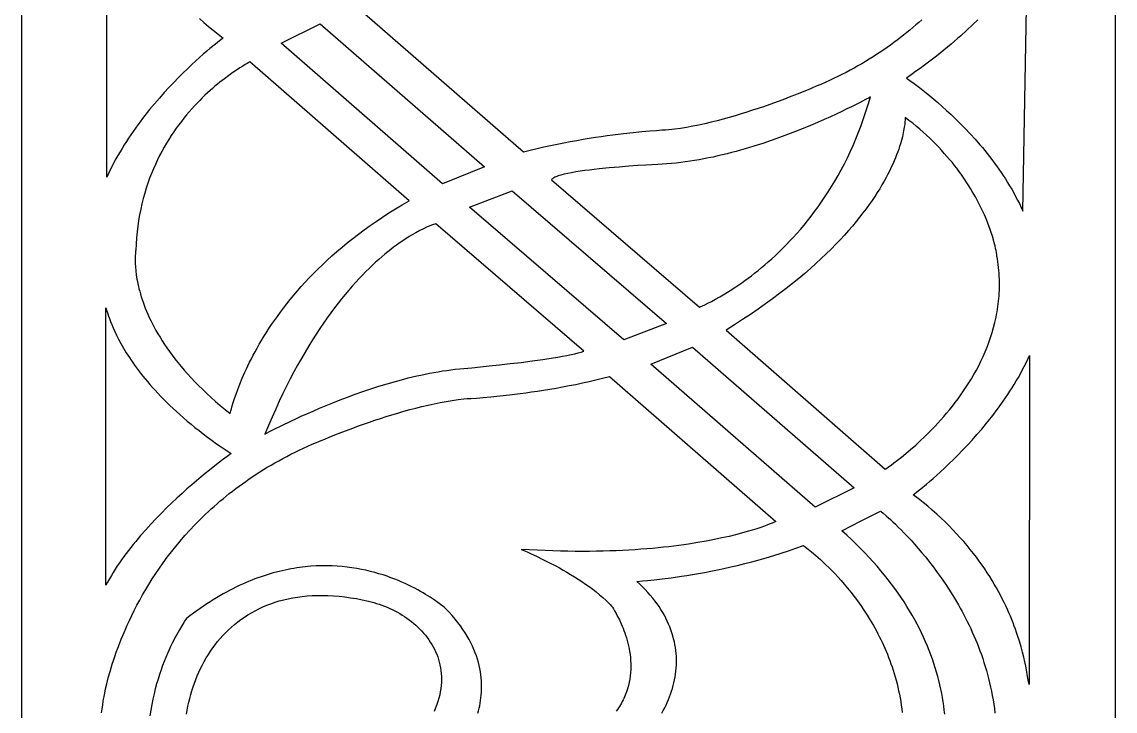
# Model space of a CAD drawing. Extents: x -4425 to -873, y -1243 to 1744.
# Drawn here: x -1282 to -882, y -3.6 to 248.5 of the extents above; entities that cross this region are included whole.
import ezdxf

# ---------------------------------------------------------------- set-up
doc = ezdxf.new("R2010")
doc.units = 0
doc.layers.add('LAYER_1', color=7, linetype='CONTINUOUS')

msp = doc.modelspace()

# ---------------------------------------------------------------- linework, layer by layer
at = {"layer": 'LAYER_1'}
for points in [[(-1281.97, 1256.69), (-881.97, 1256.69), (-881.97, -1243.31), (-1281.97, -1243.31)], [(-1172.79, 247.81), (-1112.75, 195.54), (-1128.01, 189.3), (-1187.09, 240.75)], [(-1207.59, 106.71), (-1205.76, 105.23), (-1205.5, 106.18), (-1205.28, 107), (-1204.99, 108.03), (-1204.62, 109.26), (-1204.16, 110.69), (-1203.61, 112.3), (-1202.96, 114.08), (-1202.21, 116.02), (-1201.34, 118.12), (-1200.35, 120.37), (-1199.81, 121.54), (-1199.24, 122.74), (-1198.64, 123.98), (-1198, 125.24), (-1197.32, 126.54), (-1196.62, 127.86), (-1195.87, 129.21), (-1195.09, 130.58), (-1194.26, 131.97), (-1193.4, 133.39), (-1192.5, 134.83), (-1191.56, 136.29), (-1190.58, 137.76), (-1189.56, 139.26), (-1188.49, 140.77), (-1187.37, 142.29), (-1186.22, 143.83), (-1185.01, 145.38), (-1183.76, 146.94), (-1182.47, 148.51), (-1181.12, 150.09), (-1179.73, 151.68), (-1178.28, 153.27), (-1176.79, 154.87), (-1175.24, 156.48), (-1173.64, 158.08), (-1171.99, 159.69), (-1170.28, 161.29), (-1168.52, 162.9), (-1166.7, 164.5), (-1164.83, 166.1), (-1162.89, 167.69), (-1160.9, 169.28), (-1158.85, 170.86), (-1156.74, 172.43), (-1154.57, 173.99), (-1152.34, 175.54), (-1150.04, 177.08), (-1147.68, 178.6), (-1145.26, 180.11), (-1142.77, 181.6), (-1140.22, 183.08), (-1198.5, 233.85), (-1198.96, 233.62), (-1199.5, 233.32), (-1200.24, 232.9), (-1201.15, 232.36), (-1202.23, 231.69), (-1203.45, 230.89), (-1204.81, 229.97), (-1206.3, 228.92), (-1207.88, 227.73), (-1209.56, 226.41), (-1210.43, 225.7), (-1211.32, 224.96), (-1212.22, 224.18), (-1213.13, 223.37), (-1214.06, 222.52), (-1215, 221.64), (-1215.94, 220.72), (-1216.9, 219.77), (-1217.85, 218.78), (-1218.81, 217.76), (-1219.77, 216.7), (-1220.74, 215.61), (-1221.69, 214.47), (-1222.65, 213.31), (-1223.59, 212.1), (-1224.53, 210.86), (-1225.46, 209.58), (-1226.38, 208.27), (-1227.29, 206.91), (-1228.18, 205.52), (-1229.05, 204.09), (-1229.91, 202.63), (-1230.74, 201.12), (-1231.55, 199.58), (-1232.34, 198), (-1233.1, 196.37), (-1233.83, 194.71), (-1234.54, 193.01), (-1235.21, 191.28), (-1235.85, 189.5), (-1236.46, 187.68), (-1237.02, 185.82), (-1237.55, 183.92), (-1238.04, 181.98), (-1238.49, 180), (-1238.89, 177.98), (-1239.25, 175.91), (-1239.55, 173.81), (-1239.81, 171.66), (-1240.02, 169.47), (-1240.18, 167.24), (-1240.28, 164.97), (-1240.33, 164.65), (-1240.38, 164.25), (-1240.43, 163.7), (-1240.47, 163.01), (-1240.51, 162.17), (-1240.51, 161.2), (-1240.49, 160.09), (-1240.42, 158.85), (-1240.3, 157.49), (-1240.11, 156.01), (-1239.86, 154.42), (-1239.7, 153.58), (-1239.53, 152.71), (-1239.33, 151.82), (-1239.11, 150.9), (-1238.86, 149.96), (-1238.59, 148.99), (-1238.29, 147.99), (-1237.96, 146.98), (-1237.6, 145.94), (-1237.21, 144.87), (-1236.8, 143.79), (-1236.34, 142.68), (-1235.86, 141.55), (-1235.34, 140.4), (-1234.78, 139.24), (-1234.19, 138.05), (-1233.56, 136.84), (-1232.89, 135.62), (-1232.17, 134.38), (-1231.42, 133.12), (-1230.62, 131.84), (-1229.78, 130.55), (-1228.89, 129.24), (-1227.96, 127.92), (-1226.98, 126.59), (-1225.95, 125.24), (-1224.87, 123.88), (-1223.74, 122.5), (-1222.56, 121.11), (-1221.32, 119.72), (-1220.03, 118.31), (-1218.68, 116.89), (-1217.28, 115.46), (-1215.81, 114.02), (-1214.29, 112.57), (-1212.71, 111.12), (-1211.07, 109.65), (-1209.36, 108.18)], [(-1088.06, 190.97), (-1088.21, 190.78), (-1034.07, 144.13), (-1033.55, 144.35), (-1032.91, 144.64), (-1032.05, 145.04), (-1030.97, 145.58), (-1029.68, 146.24), (-1028.22, 147.03), (-1026.57, 147.96), (-1024.77, 149.03), (-1022.82, 150.24), (-1020.74, 151.6), (-1019.66, 152.34), (-1018.55, 153.11), (-1017.41, 153.93), (-1016.25, 154.78), (-1015.06, 155.67), (-1013.86, 156.61), (-1012.63, 157.58), (-1011.39, 158.6), (-1010.14, 159.65), (-1008.87, 160.75), (-1007.58, 161.89), (-1006.29, 163.08), (-1004.99, 164.31), (-1003.69, 165.58), (-1002.37, 166.9), (-1001.06, 168.26), (-999.74, 169.67), (-998.43, 171.12), (-997.11, 172.62), (-995.8, 174.17), (-994.5, 175.76), (-993.2, 177.4), (-991.92, 179.1), (-990.64, 180.83), (-989.38, 182.62), (-988.13, 184.46), (-986.9, 186.35), (-985.68, 188.29), (-984.48, 190.28), (-983.31, 192.32), (-982.16, 194.42), (-981.03, 196.56), (-979.94, 198.76), (-978.86, 201.02), (-977.82, 203.33), (-976.82, 205.69), (-975.84, 208.11), (-974.9, 210.58), (-974, 213.11), (-973.14, 215.69), (-972.31, 218.34), (-971.53, 221.03), (-972, 220.78), (-973.33, 220.06), (-975.48, 218.94), (-978.38, 217.48), (-980.09, 216.64), (-981.96, 215.74), (-983.98, 214.78), (-986.15, 213.78), (-988.46, 212.75), (-990.9, 211.68), (-993.46, 210.59), (-996.13, 209.49), (-998.91, 208.39), (-1001.79, 207.28), (-1004.75, 206.18), (-1007.8, 205.11), (-1010.92, 204.05), (-1014.1, 203.04), (-1017.34, 202.06), (-1018.98, 201.59), (-1020.63, 201.13), (-1022.29, 200.69), (-1023.96, 200.26), (-1025.64, 199.85), (-1027.32, 199.46), (-1029.01, 199.08), (-1030.7, 198.72), (-1032.4, 198.39), (-1034.1, 198.07), (-1035.81, 197.78), (-1037.51, 197.51), (-1039.22, 197.27), (-1040.92, 197.05), (-1042.62, 196.85), (-1044.32, 196.68), (-1046.01, 196.55), (-1047.7, 196.44), (-1049.34, 196.36), (-1053.68, 196.11), (-1056.6, 195.92), (-1059.87, 195.69), (-1063.38, 195.42), (-1067.03, 195.1), (-1070.71, 194.73), (-1072.53, 194.53), (-1074.31, 194.31), (-1076.05, 194.09), (-1077.72, 193.85), (-1079.33, 193.6), (-1080.84, 193.34), (-1082.26, 193.06), (-1083.56, 192.78), (-1084.73, 192.48), (-1085.76, 192.16), (-1086.22, 192), (-1086.64, 191.84), (-1087.01, 191.67), (-1087.35, 191.5), (-1087.63, 191.33), (-1087.87, 191.15)], [(-957.4, 212.49), (-958.8, 213.56), (-958.8, 213.14), (-958.83, 212.63), (-958.88, 211.92), (-958.97, 211.02), (-959.12, 209.94), (-959.34, 208.67), (-959.64, 207.24), (-959.82, 206.46), (-960.03, 205.64), (-960.27, 204.78), (-960.54, 203.88), (-960.83, 202.94), (-961.16, 201.96), (-961.51, 200.94), (-961.91, 199.89), (-962.34, 198.8), (-962.81, 197.68), (-963.31, 196.52), (-963.86, 195.32), (-964.45, 194.1), (-965.09, 192.84), (-965.77, 191.55), (-966.5, 190.23), (-967.27, 188.87), (-968.1, 187.49), (-968.98, 186.08), (-969.92, 184.64), (-970.9, 183.17), (-971.95, 181.68), (-973.05, 180.16), (-974.22, 178.61), (-975.45, 177.04), (-976.74, 175.45), (-978.09, 173.83), (-979.51, 172.19), (-981, 170.53), (-982.56, 168.84), (-984.19, 167.14), (-985.89, 165.41), (-987.67, 163.67), (-989.52, 161.91), (-991.45, 160.13), (-993.46, 158.33), (-995.55, 156.52), (-997.73, 154.69), (-999.98, 152.85), (-1002.33, 150.99), (-1004.76, 149.12), (-1007.28, 147.23), (-1009.89, 145.34), (-1012.59, 143.43), (-1015.38, 141.51), (-1018.27, 139.58), (-1021.26, 137.65), (-1024.34, 135.7), (-966.06, 84.93), (-965.51, 85.3), (-964.85, 85.76), (-963.97, 86.39), (-962.88, 87.2), (-961.59, 88.18), (-960.14, 89.32), (-958.53, 90.63), (-956.79, 92.1), (-954.94, 93.73), (-953, 95.52), (-952, 96.46), (-950.98, 97.45), (-949.95, 98.47), (-948.91, 99.53), (-947.86, 100.63), (-946.81, 101.76), (-945.75, 102.93), (-944.69, 104.13), (-943.63, 105.36), (-942.57, 106.64), (-941.52, 107.94), (-940.48, 109.28), (-939.45, 110.65), (-938.43, 112.05), (-937.43, 113.49), (-936.45, 114.95), (-935.49, 116.45), (-934.55, 117.98), (-933.63, 119.54), (-932.74, 121.13), (-931.89, 122.75), (-931.06, 124.4), (-930.28, 126.08), (-929.52, 127.79), (-928.81, 129.52), (-928.14, 131.28), (-927.52, 133.07), (-926.94, 134.89), (-926.42, 136.73), (-925.94, 138.6), (-925.72, 139.55), (-925.52, 140.5), (-925.33, 141.45), (-925.16, 142.42), (-925, 143.39), (-924.85, 144.36), (-924.72, 145.34), (-924.61, 146.33), (-924.51, 147.32), (-924.43, 148.32), (-924.37, 149.33), (-924.32, 150.34), (-924.29, 151.36), (-924.28, 152.38), (-924.29, 153.41), (-924.31, 154.45), (-924.35, 155.49), (-924.41, 156.53), (-924.49, 157.58), (-924.59, 158.64), (-924.71, 159.7), (-924.85, 160.77), (-925.01, 161.84), (-925.19, 162.92), (-925.24, 163.24), (-925.4, 164.16), (-925.53, 164.83), (-925.7, 165.64), (-925.92, 166.57), (-926.19, 167.63), (-926.51, 168.8), (-926.89, 170.08), (-927.33, 171.46), (-927.84, 172.93), (-928.43, 174.5), (-929.08, 176.16), (-929.82, 177.89), (-930.64, 179.69), (-931.56, 181.57), (-932.56, 183.5), (-933.1, 184.49), (-933.66, 185.49), (-934.25, 186.5), (-934.86, 187.52), (-935.5, 188.56), (-936.17, 189.6), (-936.87, 190.66), (-937.59, 191.72), (-938.34, 192.79), (-939.13, 193.86), (-939.94, 194.95), (-940.78, 196.03), (-941.65, 197.13), (-942.55, 198.22), (-943.49, 199.32), (-944.46, 200.42), (-945.46, 201.53), (-946.49, 202.63), (-947.56, 203.74), (-948.67, 204.84), (-949.8, 205.94), (-950.98, 207.04), (-952.19, 208.14), (-953.44, 209.23), (-954.72, 210.32), (-956.04, 211.41)], [(-1118.13, 180.74), (-1102.56, 186.72), (-1046.16, 138.16), (-1061.73, 132.16)], [(-1076.36, 128), (-1130.49, 174.65), (-1130.89, 174.54), (-1131.38, 174.37), (-1132.04, 174.13), (-1132.89, 173.79), (-1133.89, 173.36), (-1135.06, 172.82), (-1136.38, 172.16), (-1137.84, 171.38), (-1139.43, 170.46), (-1140.28, 169.95), (-1141.15, 169.4), (-1142.06, 168.81), (-1142.99, 168.18), (-1143.95, 167.51), (-1144.94, 166.8), (-1145.96, 166.05), (-1147, 165.25), (-1148.07, 164.41), (-1149.16, 163.52), (-1150.27, 162.58), (-1151.4, 161.6), (-1152.55, 160.57), (-1153.72, 159.48), (-1154.91, 158.34), (-1156.12, 157.16), (-1157.34, 155.91), (-1158.58, 154.61), (-1159.83, 153.26), (-1161.1, 151.85), (-1162.38, 150.37), (-1163.67, 148.84), (-1164.97, 147.25), (-1166.28, 145.6), (-1167.6, 143.88), (-1168.93, 142.1), (-1170.26, 140.25), (-1171.6, 138.34), (-1172.94, 136.36), (-1174.29, 134.31), (-1175.64, 132.19), (-1176.99, 130), (-1178.35, 127.73), (-1179.7, 125.4), (-1181.06, 122.98), (-1182.41, 120.5), (-1183.75, 117.93), (-1185.1, 115.29), (-1186.44, 112.57), (-1187.77, 109.77), (-1189.1, 106.89), (-1190.42, 103.93), (-1191.73, 100.88), (-1193.03, 97.75), (-1191.4, 98.61), (-1189.45, 99.61), (-1186.82, 100.92), (-1183.56, 102.48), (-1181.72, 103.34), (-1179.75, 104.24), (-1177.65, 105.19), (-1175.43, 106.16), (-1173.1, 107.16), (-1170.66, 108.17), (-1168.13, 109.2), (-1165.51, 110.23), (-1162.8, 111.26), (-1160.02, 112.28), (-1157.17, 113.28), (-1154.27, 114.26), (-1151.3, 115.22), (-1148.29, 116.14), (-1145.24, 117.01), (-1142.16, 117.84), (-1140.61, 118.24), (-1139.06, 118.62), (-1137.5, 118.98), (-1135.94, 119.33), (-1134.37, 119.66), (-1132.8, 119.98), (-1131.24, 120.27), (-1129.67, 120.55), (-1128.1, 120.8), (-1126.54, 121.04), (-1124.98, 121.25), (-1123.42, 121.44), (-1121.78, 121.59), (-1117.36, 122.01), (-1110.96, 122.65), (-1107.25, 123.05), (-1103.34, 123.49), (-1099.32, 123.97), (-1095.3, 124.49), (-1091.35, 125.03), (-1087.6, 125.59), (-1085.82, 125.89), (-1084.12, 126.18), (-1082.52, 126.48), (-1081.02, 126.78), (-1079.65, 127.08), (-1078.4, 127.39), (-1077.3, 127.69)], [(-1251.21, 42.42), (-1251.21, 143.92), (-1250.94, 143.05), (-1250.53, 141.73), (-1250.25, 140.91), (-1249.93, 139.98), (-1249.55, 138.95), (-1249.1, 137.82), (-1248.59, 136.6), (-1248.01, 135.29), (-1247.34, 133.89), (-1246.59, 132.4), (-1245.76, 130.84), (-1244.82, 129.2), (-1243.79, 127.49), (-1242.64, 125.7), (-1242.03, 124.79), (-1241.39, 123.85), (-1240.72, 122.91), (-1240.02, 121.94), (-1239.29, 120.97), (-1238.52, 119.97), (-1237.73, 118.97), (-1236.9, 117.95), (-1236.04, 116.92), (-1235.14, 115.87), (-1234.21, 114.81), (-1233.25, 113.74), (-1232.24, 112.66), (-1231.21, 111.57), (-1230.13, 110.47), (-1229.01, 109.36), (-1227.86, 108.24), (-1226.66, 107.11), (-1225.43, 105.97), (-1224.15, 104.83), (-1222.84, 103.67), (-1221.48, 102.51), (-1220.07, 101.34), (-1218.63, 100.17), (-1217.14, 98.99), (-1215.6, 97.8), (-1214.02, 96.61), (-1212.39, 95.41), (-1210.71, 94.21), (-1208.99, 93.01), (-1207.22, 91.8), (-1205.4, 90.59), (-1206.82, 89.56), (-1208.5, 88.32), (-1210.7, 86.63), (-1213.37, 84.53), (-1214.85, 83.33), (-1216.42, 82.03), (-1218.07, 80.65), (-1219.78, 79.19), (-1221.55, 77.64), (-1223.37, 76.01), (-1225.22, 74.31), (-1227.11, 72.54), (-1229.01, 70.7), (-1230.93, 68.8), (-1232.85, 66.84), (-1234.75, 64.83), (-1236.64, 62.76), (-1238.5, 60.64), (-1239.41, 59.57), (-1240.32, 58.48), (-1241.21, 57.39), (-1242.09, 56.28), (-1242.96, 55.17), (-1243.81, 54.04), (-1244.65, 52.91), (-1245.46, 51.77), (-1246.26, 50.62), (-1247.04, 49.47), (-1247.79, 48.31), (-1248.53, 47.14), (-1249.23, 45.97), (-1249.92, 44.79), (-1250.58, 43.61)], [(-991.77, 70.97), (-1051.81, 123.24), (-1036.55, 129.48), (-977.47, 78.03)], [(-913.27, 126.51), (-913.44, 6.18), (-913.55, 6.63), (-913.67, 7.26), (-913.98, 9.04), (-914.4, 11.45), (-914.68, 12.87), (-915.01, 14.44), (-915.39, 16.13), (-915.84, 17.95), (-916.36, 19.89), (-916.96, 21.94), (-917.65, 24.09), (-918.03, 25.2), (-918.43, 26.34), (-918.85, 27.5), (-919.3, 28.68), (-919.78, 29.88), (-920.28, 31.1), (-920.81, 32.34), (-921.37, 33.6), (-921.96, 34.88), (-922.59, 36.17), (-923.24, 37.48), (-923.92, 38.8), (-924.64, 40.14), (-925.39, 41.49), (-926.18, 42.85), (-927, 44.22), (-927.86, 45.61), (-928.75, 47), (-929.69, 48.4), (-930.66, 49.81), (-931.67, 51.23), (-932.73, 52.65), (-933.82, 54.08), (-934.96, 55.51), (-936.14, 56.95), (-937.36, 58.39), (-938.63, 59.83), (-939.95, 61.27), (-941.31, 62.71), (-942.72, 64.15), (-944.18, 65.59), (-945.69, 67.03), (-947.24, 68.46), (-948.85, 69.89), (-950.51, 71.32), (-952.22, 72.73), (-953.99, 74.15), (-955.81, 75.55), (-955.47, 75.8), (-954.52, 76.54), (-953.01, 77.74), (-951.01, 79.39), (-949.85, 80.38), (-948.59, 81.47), (-947.25, 82.66), (-945.82, 83.95), (-944.32, 85.34), (-942.76, 86.82), (-941.14, 88.39), (-939.48, 90.05), (-937.77, 91.79), (-936.04, 93.62), (-934.28, 95.53), (-932.52, 97.52), (-930.74, 99.58), (-928.97, 101.71), (-927.21, 103.92), (-926.34, 105.05), (-925.47, 106.19), (-924.61, 107.35), (-923.76, 108.53), (-922.92, 109.72), (-922.09, 110.93), (-921.27, 112.15), (-920.46, 113.39), (-919.66, 114.65), (-918.88, 115.91), (-918.12, 117.19), (-917.37, 118.48), (-916.63, 119.79), (-915.92, 121.11), (-915.23, 122.44), (-914.55, 123.79), (-913.9, 125.14)]]:
    msp.add_lwpolyline(points, close=True, dxfattribs=at)
for points in [[(-1216.93, 249.69), (-1215.33, 248.27), (-1213.67, 246.84), (-1211.96, 245.42), (-1210.19, 244.01), (-1208.37, 242.61), (-1208.7, 242.36), (-1209.66, 241.62), (-1211.17, 240.41), (-1213.17, 238.76), (-1214.33, 237.78), (-1215.59, 236.69), (-1216.93, 235.49), (-1218.36, 234.2), (-1219.86, 232.82), (-1221.42, 231.34), (-1223.04, 229.77), (-1224.7, 228.11), (-1226.4, 226.36), (-1228.14, 224.54), (-1229.89, 222.63), (-1231.66, 220.64), (-1233.44, 218.58), (-1235.21, 216.44), (-1236.97, 214.24), (-1237.84, 213.11), (-1238.7, 211.96), (-1239.56, 210.8), (-1240.42, 209.63), (-1241.26, 208.43), (-1242.09, 207.23), (-1242.91, 206), (-1243.72, 204.76), (-1244.52, 203.51), (-1245.3, 202.25), (-1246.06, 200.97), (-1246.81, 199.67), (-1247.54, 198.37), (-1248.26, 197.05), (-1248.95, 195.71), (-1249.62, 194.37), (-1250.27, 193.02), (-1250.9, 191.65), (-1250.74, 311.97)], [(-932.26, 249.3), (-934.17, 247.41), (-936.23, 245.46), (-938.42, 243.46), (-939.58, 242.44), (-940.77, 241.4), (-942, 240.35), (-943.27, 239.28), (-944.58, 238.21), (-945.93, 237.12), (-947.33, 236.01), (-948.76, 234.9), (-950.24, 233.77), (-951.77, 232.62), (-953.33, 231.47), (-954.95, 230.3), (-956.6, 229.12), (-958.31, 227.93), (-957.98, 227.7), (-957.02, 227.04), (-955.51, 225.95), (-953.5, 224.45), (-952.34, 223.55), (-951.08, 222.55), (-949.73, 221.45), (-948.3, 220.26), (-946.8, 218.98), (-945.23, 217.61), (-943.61, 216.15), (-941.95, 214.6), (-940.24, 212.96), (-938.5, 211.24), (-936.75, 209.44), (-934.97, 207.55), (-933.2, 205.59), (-931.42, 203.55), (-930.54, 202.51), (-929.66, 201.44), (-928.79, 200.36), (-927.92, 199.25), (-927.06, 198.13), (-926.21, 196.99), (-925.36, 195.84), (-924.53, 194.66), (-923.71, 193.47), (-922.9, 192.26), (-922.1, 191.04), (-921.32, 189.8), (-920.56, 188.54), (-919.81, 187.27), (-919.07, 185.98), (-918.36, 184.67), (-917.67, 183.35), (-916.99, 182.02), (-916.34, 180.66), (-915.71, 179.3), (-914.06, 274.24)], [(-952.72, 249.29), (-953.78, 248.33), (-954.85, 247.39), (-955.95, 246.45), (-957.06, 245.51), (-958.19, 244.58), (-959.34, 243.66), (-960.5, 242.75), (-961.69, 241.84), (-962.9, 240.94), (-964.12, 240.05), (-965.37, 239.16), (-966.63, 238.28), (-967.92, 237.42), (-969.23, 236.56), (-970.55, 235.71), (-971.9, 234.87), (-973.26, 234.04), (-974.65, 233.21), (-976.06, 232.4), (-977.49, 231.6), (-978.94, 230.82), (-980.41, 230.04), (-981.9, 229.27), (-983.41, 228.52), (-984.95, 227.78), (-986.51, 227.05), (-988.09, 226.33), (-989.69, 225.63), (-991.31, 224.94), (-992.96, 224.26), (-994.28, 223.7), (-995.86, 223.05), (-997.97, 222.2), (-1000.56, 221.19), (-1003.58, 220.04), (-1006.96, 218.8), (-1010.67, 217.49), (-1012.63, 216.83), (-1014.64, 216.16), (-1016.71, 215.5), (-1018.82, 214.84), (-1020.97, 214.19), (-1023.15, 213.56), (-1025.36, 212.94), (-1027.58, 212.35), (-1029.82, 211.79), (-1032.06, 211.26), (-1034.3, 210.76), (-1036.53, 210.31), (-1038.75, 209.9), (-1040.94, 209.54), (-1043.1, 209.24), (-1045.22, 208.99), (-1046.43, 208.93), (-1047.87, 208.84), (-1049.82, 208.7), (-1052.24, 208.51), (-1055.08, 208.25), (-1058.32, 207.93), (-1061.9, 207.53), (-1065.8, 207.05), (-1067.85, 206.78), (-1069.97, 206.48), (-1072.14, 206.16), (-1074.36, 205.82), (-1076.64, 205.44), (-1078.95, 205.05), (-1081.3, 204.62), (-1083.69, 204.17), (-1086.1, 203.68), (-1088.54, 203.17), (-1091, 202.62), (-1093.46, 202.05), (-1095.94, 201.44), (-1098.42, 200.8), (-1159.37, 253.83)], [(-1252.77, -4.22), (-1252.59, -2.81), (-1252.39, -1.39), (-1252.17, 0.03), (-1252.05, 0.79), (-1251.89, 1.71), (-1251.64, 2.96), (-1251.31, 4.52), (-1250.87, 6.38), (-1250.33, 8.52), (-1249.66, 10.91), (-1249.28, 12.2), (-1248.87, 13.54), (-1248.42, 14.94), (-1247.93, 16.39), (-1247.41, 17.89), (-1246.84, 19.43), (-1246.24, 21.03), (-1245.6, 22.66), (-1244.92, 24.33), (-1244.19, 26.05), (-1243.42, 27.79), (-1242.6, 29.58), (-1241.73, 31.39), (-1240.82, 33.23), (-1239.86, 35.09), (-1238.84, 36.98), (-1237.78, 38.89), (-1236.66, 40.82), (-1235.49, 42.76), (-1234.26, 44.72), (-1232.97, 46.69), (-1231.63, 48.66), (-1230.23, 50.65), (-1228.77, 52.64), (-1227.24, 54.63), (-1225.66, 56.62), (-1224.01, 58.6), (-1222.29, 60.58), (-1220.51, 62.56), (-1218.66, 64.52), (-1216.75, 66.47), (-1215.76, 67.44), (-1214.76, 68.4), (-1213.74, 69.36), (-1212.7, 70.32), (-1211.64, 71.27), (-1210.57, 72.22), (-1209.48, 73.16), (-1208.37, 74.09), (-1207.24, 75.02), (-1206.09, 75.94), (-1204.92, 76.86), (-1203.73, 77.77), (-1202.52, 78.67), (-1201.3, 79.56), (-1200.05, 80.44), (-1198.79, 81.32), (-1197.5, 82.19), (-1196.2, 83.05), (-1194.87, 83.9), (-1193.53, 84.74), (-1192.16, 85.57), (-1190.77, 86.39), (-1189.37, 87.2), (-1187.94, 88), (-1186.49, 88.79), (-1185.02, 89.57), (-1183.52, 90.33), (-1182.01, 91.09), (-1180.47, 91.83), (-1178.92, 92.56), (-1177.34, 93.27), (-1175.73, 93.98), (-1174.11, 94.67), (-1172.46, 95.34), (-1171.14, 95.91), (-1169.56, 96.55), (-1167.45, 97.4), (-1164.86, 98.42), (-1161.85, 99.57), (-1158.46, 100.81), (-1154.75, 102.11), (-1152.8, 102.78), (-1150.78, 103.44), (-1148.71, 104.11), (-1146.6, 104.77), (-1144.45, 105.41), (-1142.27, 106.05), (-1140.06, 106.66), (-1137.84, 107.25), (-1135.6, 107.82), (-1133.36, 108.35), (-1131.12, 108.84), (-1128.89, 109.29), (-1126.68, 109.7), (-1124.49, 110.06), (-1122.32, 110.37), (-1120.2, 110.62), (-1119, 110.68), (-1117.56, 110.77), (-1115.61, 110.91), (-1113.19, 111.1), (-1110.34, 111.35), (-1107.1, 111.67), (-1103.52, 112.07), (-1099.62, 112.55), (-1097.57, 112.83), (-1095.46, 113.12), (-1093.28, 113.44), (-1091.06, 113.79), (-1088.79, 114.16), (-1086.47, 114.56), (-1084.12, 114.98), (-1081.73, 115.44), (-1079.32, 115.92), (-1076.88, 116.44), (-1074.43, 116.98), (-1071.96, 117.56), (-1069.48, 118.17), (-1067, 118.81), (-1006.05, 65.78), (-1006.4, 65.62), (-1007.43, 65.17), (-1008.2, 64.85), (-1009.15, 64.48), (-1010.28, 64.07), (-1011.59, 63.61), (-1013.08, 63.11), (-1014.74, 62.58), (-1016.59, 62.04), (-1018.62, 61.47), (-1020.83, 60.89), (-1023.23, 60.3), (-1025.82, 59.72), (-1028.59, 59.14), (-1031.55, 58.57), (-1034.7, 58.02), (-1038.04, 57.49), (-1039.78, 57.24), (-1041.57, 57), (-1043.41, 56.76), (-1045.29, 56.54), (-1047.23, 56.32), (-1049.21, 56.12), (-1051.24, 55.93), (-1053.32, 55.75), (-1055.45, 55.58), (-1057.63, 55.43), (-1059.86, 55.3), (-1062.14, 55.18), (-1064.47, 55.07), (-1066.84, 54.98), (-1069.27, 54.92), (-1071.75, 54.87), (-1074.28, 54.83), (-1076.85, 54.82), (-1079.48, 54.83), (-1082.16, 54.87), (-1084.89, 54.92), (-1087.67, 55), (-1090.5, 55.1), (-1093.39, 55.22), (-1096.32, 55.38), (-1099.31, 55.55), (-1098.31, 55.13), (-1097.13, 54.62), (-1095.58, 53.92), (-1093.7, 53.04), (-1091.55, 52), (-1089.17, 50.81), (-1086.62, 49.47), (-1085.29, 48.75), (-1083.95, 47.99), (-1082.58, 47.21), (-1081.21, 46.4), (-1079.83, 45.55), (-1078.45, 44.69), (-1077.08, 43.79), (-1075.73, 42.87), (-1074.39, 41.93), (-1073.09, 40.97), (-1071.82, 39.99), (-1070.59, 38.98), (-1069.41, 37.96), (-1068.28, 36.93), (-1067.22, 35.88), (-1066.71, 35.34), (-1066.22, 34.81), (-1065.91, 34.36), (-1065.56, 33.81), (-1065.11, 33.05), (-1064.57, 32.12), (-1063.98, 31), (-1063.34, 29.72), (-1062.68, 28.29), (-1062.34, 27.52), (-1062.02, 26.71), (-1061.69, 25.88), (-1061.38, 25.01), (-1061.07, 24.11), (-1060.78, 23.19), (-1060.51, 22.24), (-1060.25, 21.26), (-1060.01, 20.26), (-1059.8, 19.24), (-1059.61, 18.19), (-1059.46, 17.13), (-1059.33, 16.05), (-1059.24, 14.95), (-1059.18, 13.84), (-1059.16, 12.72), (-1059.19, 11.58), (-1059.26, 10.43), (-1059.38, 9.28), (-1059.54, 8.11), (-1059.76, 6.94), (-1060.03, 5.77), (-1060.36, 4.59), (-1060.75, 3.41), (-1060.97, 2.82), (-1061.21, 2.23), (-1061.46, 1.64), (-1061.73, 1.05), (-1062.01, 0.46), (-1062.31, -0.13), (-1062.63, -0.71), (-1062.97, -1.3), (-1063.32, -1.88), (-1063.7, -2.46), (-1064.09, -3.04), (-1064.5, -3.62)], [(-944.32, -4.73), (-944.49, -3.22), (-944.68, -1.7), (-944.9, -0.18), (-945.15, 1.35), (-945.43, 2.89), (-945.74, 4.43), (-946.08, 5.98), (-946.46, 7.54), (-946.86, 9.1), (-947.3, 10.67), (-947.77, 12.24), (-948.27, 13.82), (-948.81, 15.4), (-949.38, 16.99), (-949.99, 18.58), (-950.63, 20.17), (-951.31, 21.77), (-952.03, 23.38), (-952.78, 24.98), (-953.58, 26.59), (-954.41, 28.21), (-955.28, 29.82), (-956.19, 31.44), (-957.15, 33.06), (-958.14, 34.69), (-959.18, 36.31), (-960.26, 37.94), (-961.38, 39.57), (-962.55, 41.19), (-963.76, 42.82), (-965.01, 44.46), (-966.31, 46.09), (-967.66, 47.72), (-969.05, 49.35), (-970.49, 50.98), (-971.98, 52.61), (-973.52, 54.24), (-975.1, 55.87), (-976.74, 57.5), (-978.43, 59.13), (-980.16, 60.75), (-981.95, 62.38), (-980.94, 62.87), (-979.16, 63.77), (-974.36, 66.21), (-967.82, 69.57), (-967.57, 69.37), (-966.85, 68.78), (-965.72, 67.8), (-964.21, 66.45), (-963.33, 65.63), (-962.38, 64.73), (-961.35, 63.73), (-960.26, 62.65), (-959.11, 61.48), (-957.9, 60.22), (-956.65, 58.87), (-955.36, 57.44), (-954.03, 55.93), (-952.67, 54.34), (-951.28, 52.66), (-949.88, 50.9), (-948.46, 49.07), (-947.03, 47.15), (-945.61, 45.16), (-944.18, 43.09), (-942.77, 40.95), (-941.37, 38.73), (-940, 36.44), (-939.32, 35.27), (-938.65, 34.08), (-937.98, 32.87), (-937.33, 31.65), (-936.68, 30.41), (-936.05, 29.15), (-935.43, 27.87), (-934.81, 26.57), (-934.22, 25.26), (-933.63, 23.94), (-933.06, 22.59), (-932.5, 21.23), (-931.96, 19.85), (-931.43, 18.46), (-930.92, 17.05), (-930.43, 15.62), (-929.95, 14.18), (-929.5, 12.72), (-929.06, 11.25), (-928.65, 9.76), (-928.25, 8.26), (-927.88, 6.74), (-927.53, 5.2), (-927.21, 3.65), (-926.9, 2.09), (-926.62, 0.51), (-926.37, -1.08), (-926.14, -2.69), (-925.94, -4.31)], [(-1047.85, -4.38), (-1047.3, -3.4), (-1046.78, -2.41), (-1046.29, -1.42), (-1045.82, -0.42), (-1045.39, 0.59), (-1044.98, 1.61), (-1044.6, 2.63), (-1044.25, 3.66), (-1043.93, 4.7), (-1043.64, 5.74), (-1043.39, 6.79), (-1043.16, 7.84), (-1042.96, 8.89), (-1042.8, 9.95), (-1042.67, 11.02), (-1042.57, 12.08), (-1042.51, 13.15), (-1042.47, 14.22), (-1042.48, 15.3), (-1042.51, 16.38), (-1042.59, 17.45), (-1042.69, 18.53), (-1042.84, 19.61), (-1043.02, 20.7), (-1043.23, 21.78), (-1043.49, 22.86), (-1043.78, 23.94), (-1044.11, 25.02), (-1044.48, 26.09), (-1044.88, 27.17), (-1045.33, 28.24), (-1045.81, 29.31), (-1046.34, 30.38), (-1046.9, 31.45), (-1047.51, 32.51), (-1048.16, 33.57), (-1048.85, 34.62), (-1049.58, 35.67), (-1050.35, 36.71), (-1051.17, 37.75), (-1052.03, 38.78), (-1052.94, 39.81), (-1053.89, 40.83), (-1054.88, 41.84), (-1055.92, 42.85), (-1057.01, 43.85), (-1054.93, 44.01), (-1053.03, 44.18), (-1050.62, 44.43), (-1047.72, 44.76), (-1044.39, 45.19), (-1040.66, 45.72), (-1038.66, 46.03), (-1036.58, 46.37), (-1034.42, 46.74), (-1032.18, 47.14), (-1029.88, 47.58), (-1027.51, 48.05), (-1025.08, 48.57), (-1022.6, 49.11), (-1020.08, 49.7), (-1017.51, 50.33), (-1014.9, 51), (-1012.26, 51.71), (-1009.59, 52.47), (-1006.9, 53.28), (-1004.19, 54.13), (-1001.47, 55.03), (-998.74, 55.98), (-996.01, 56.98), (-995.21, 56.4), (-994.27, 55.67), (-993.02, 54.66), (-991.5, 53.36), (-990.65, 52.61), (-989.74, 51.79), (-988.78, 50.9), (-987.78, 49.95), (-986.73, 48.92), (-985.65, 47.83), (-984.54, 46.67), (-983.4, 45.45), (-982.24, 44.15), (-981.06, 42.8), (-979.87, 41.38), (-978.67, 39.89), (-977.47, 38.34), (-976.26, 36.72), (-975.06, 35.05), (-973.88, 33.3), (-972.7, 31.5), (-971.55, 29.63), (-970.42, 27.71), (-969.32, 25.72), (-968.78, 24.7), (-968.25, 23.67), (-967.73, 22.62), (-967.22, 21.56), (-966.72, 20.48), (-966.24, 19.39), (-965.76, 18.28), (-965.3, 17.16), (-964.84, 16.02), (-964.41, 14.87), (-963.98, 13.71), (-963.57, 12.53), (-963.18, 11.33), (-962.8, 10.12), (-962.44, 8.9), (-962.1, 7.66), (-961.77, 6.4), (-961.46, 5.14), (-961.17, 3.86), (-960.9, 2.56), (-960.65, 1.25), (-960.42, -0.07), (-960.21, -1.41), (-960.02, -2.76), (-959.86, -4.13)], [(-1115.1, -4.34), (-1114.86, -3.46), (-1114.65, -2.55), (-1114.45, -1.63), (-1114.27, -0.69), (-1114.12, 0.28), (-1113.99, 1.26), (-1113.88, 2.25), (-1113.81, 3.27), (-1113.76, 4.3), (-1113.75, 5.35), (-1113.76, 6.41), (-1113.81, 7.49), (-1113.9, 8.58), (-1114.02, 9.68), (-1114.19, 10.8), (-1114.39, 11.93), (-1114.63, 13.08), (-1114.92, 14.23), (-1115.26, 15.4), (-1115.64, 16.57), (-1116.07, 17.76), (-1116.55, 18.96), (-1117.09, 20.16), (-1117.67, 21.37), (-1118.32, 22.59), (-1119.01, 23.82), (-1119.77, 25.06), (-1120.59, 26.3), (-1121.47, 27.54), (-1122.41, 28.8), (-1123.42, 30.05), (-1124.49, 31.31), (-1125.63, 32.57), (-1126.85, 33.84), (-1127.33, 34.25), (-1127.93, 34.74), (-1128.76, 35.37), (-1129.81, 36.15), (-1131.07, 37.04), (-1132.55, 38.02), (-1134.24, 39.07), (-1135.16, 39.62), (-1136.13, 40.18), (-1137.14, 40.74), (-1138.21, 41.31), (-1139.32, 41.88), (-1140.48, 42.45), (-1141.68, 43.01), (-1142.93, 43.57), (-1144.22, 44.12), (-1145.56, 44.66), (-1146.94, 45.18), (-1148.36, 45.69), (-1149.83, 46.18), (-1151.33, 46.65), (-1152.88, 47.09), (-1154.46, 47.5), (-1156.09, 47.89), (-1157.75, 48.24), (-1159.45, 48.55), (-1161.18, 48.83), (-1162.95, 49.07), (-1164.76, 49.26), (-1166.6, 49.41), (-1168.47, 49.51), (-1170.38, 49.56), (-1172.32, 49.55), (-1174.29, 49.48), (-1176.29, 49.36), (-1177.3, 49.28), (-1178.32, 49.18), (-1179.35, 49.06), (-1180.38, 48.93), (-1181.42, 48.78), (-1182.47, 48.61), (-1183.53, 48.42), (-1184.59, 48.22), (-1185.66, 48), (-1186.74, 47.76), (-1187.82, 47.5), (-1188.91, 47.23), (-1190, 46.93), (-1191.1, 46.61), (-1192.21, 46.28), (-1193.33, 45.92), (-1194.45, 45.54), (-1195.57, 45.14), (-1196.7, 44.72), (-1197.84, 44.28), (-1198.99, 43.81), (-1200.14, 43.33), (-1201.29, 42.82), (-1202.45, 42.28), (-1203.62, 41.72), (-1204.79, 41.14), (-1205.96, 40.54), (-1207.15, 39.91), (-1208.33, 39.26), (-1209.52, 38.58), (-1210.72, 37.87), (-1211.92, 37.14), (-1213.13, 36.38), (-1214.34, 35.6), (-1215.55, 34.79), (-1216.77, 33.95), (-1217.99, 33.09), (-1219.22, 32.19), (-1220.45, 31.27), (-1221.69, 30.32), (-1222.17, 29.64), (-1222.72, 28.8), (-1223.45, 27.64), (-1224.33, 26.17), (-1225.32, 24.4), (-1225.85, 23.41), (-1226.4, 22.35), (-1226.96, 21.22), (-1227.54, 20.02), (-1228.12, 18.75), (-1228.71, 17.42), (-1229.3, 16.02), (-1229.89, 14.56), (-1230.46, 13.04), (-1231.03, 11.46), (-1231.59, 9.82), (-1232.13, 8.12), (-1232.65, 6.36), (-1233.14, 4.55), (-1233.61, 2.69), (-1234.05, 0.77), (-1234.45, -1.2), (-1234.81, -3.22), (-1235.14, -5.28)], [(-1221.72, -4.67), (-1221.48, -3.23), (-1221.2, -1.8), (-1220.9, -0.37), (-1220.56, 1.05), (-1220.18, 2.46), (-1219.77, 3.86), (-1219.32, 5.25), (-1218.84, 6.63), (-1218.33, 8), (-1217.78, 9.35), (-1217.19, 10.69), (-1216.57, 12), (-1215.92, 13.31), (-1215.23, 14.59), (-1214.5, 15.85), (-1213.74, 17.09), (-1212.94, 18.31), (-1212.11, 19.5), (-1211.24, 20.67), (-1210.33, 21.82), (-1209.39, 22.94), (-1208.42, 24.02), (-1207.4, 25.08), (-1206.35, 26.11), (-1205.27, 27.11), (-1204.14, 28.08), (-1202.98, 29.01), (-1201.79, 29.9), (-1200.55, 30.76), (-1199.28, 31.58), (-1197.98, 32.37), (-1196.63, 33.11), (-1195.25, 33.81), (-1193.83, 34.48), (-1192.37, 35.09), (-1190.88, 35.67), (-1189.34, 36.19), (-1187.77, 36.68), (-1186.17, 37.11), (-1184.52, 37.5), (-1182.83, 37.83), (-1181.11, 38.11), (-1179.35, 38.35), (-1177.55, 38.52), (-1175.71, 38.65), (-1173.83, 38.71), (-1171.92, 38.72), (-1169.96, 38.68), (-1167.97, 38.57), (-1165.93, 38.4), (-1163.86, 38.17), (-1161.75, 37.88), (-1159.59, 37.53), (-1157.4, 37.1), (-1155.17, 36.62), (-1154.18, 36.38), (-1153.2, 36.11), (-1152.21, 35.81), (-1151.23, 35.49), (-1150.26, 35.15), (-1149.29, 34.78), (-1148.33, 34.38), (-1147.38, 33.96), (-1146.44, 33.52), (-1145.51, 33.05), (-1144.59, 32.56), (-1143.69, 32.04), (-1142.8, 31.51), (-1141.93, 30.94), (-1141.07, 30.36), (-1140.23, 29.75), (-1139.41, 29.12), (-1138.61, 28.47), (-1137.83, 27.8), (-1137.08, 27.1), (-1136.35, 26.38), (-1135.64, 25.65), (-1134.96, 24.89), (-1134.3, 24.11), (-1133.68, 23.31), (-1133.08, 22.49), (-1132.52, 21.65), (-1131.98, 20.8), (-1131.48, 19.92), (-1131.01, 19.02), (-1130.58, 18.11), (-1130.19, 17.17), (-1129.83, 16.22), (-1129.51, 15.25), (-1129.23, 14.27), (-1128.99, 13.26), (-1128.79, 12.24), (-1128.64, 11.2), (-1128.53, 10.15), (-1128.47, 9.08), (-1128.45, 7.99), (-1128.48, 6.89), (-1128.56, 5.77), (-1128.69, 4.64), (-1128.87, 3.49), (-1129.1, 2.32), (-1129.39, 1.15), (-1129.73, -0.05), (-1130.13, -1.25), (-1130.58, -2.47), (-1131.09, -3.71)]]:
    msp.add_lwpolyline(points, dxfattribs=at)

doc.saveas('drawing.dxf')
